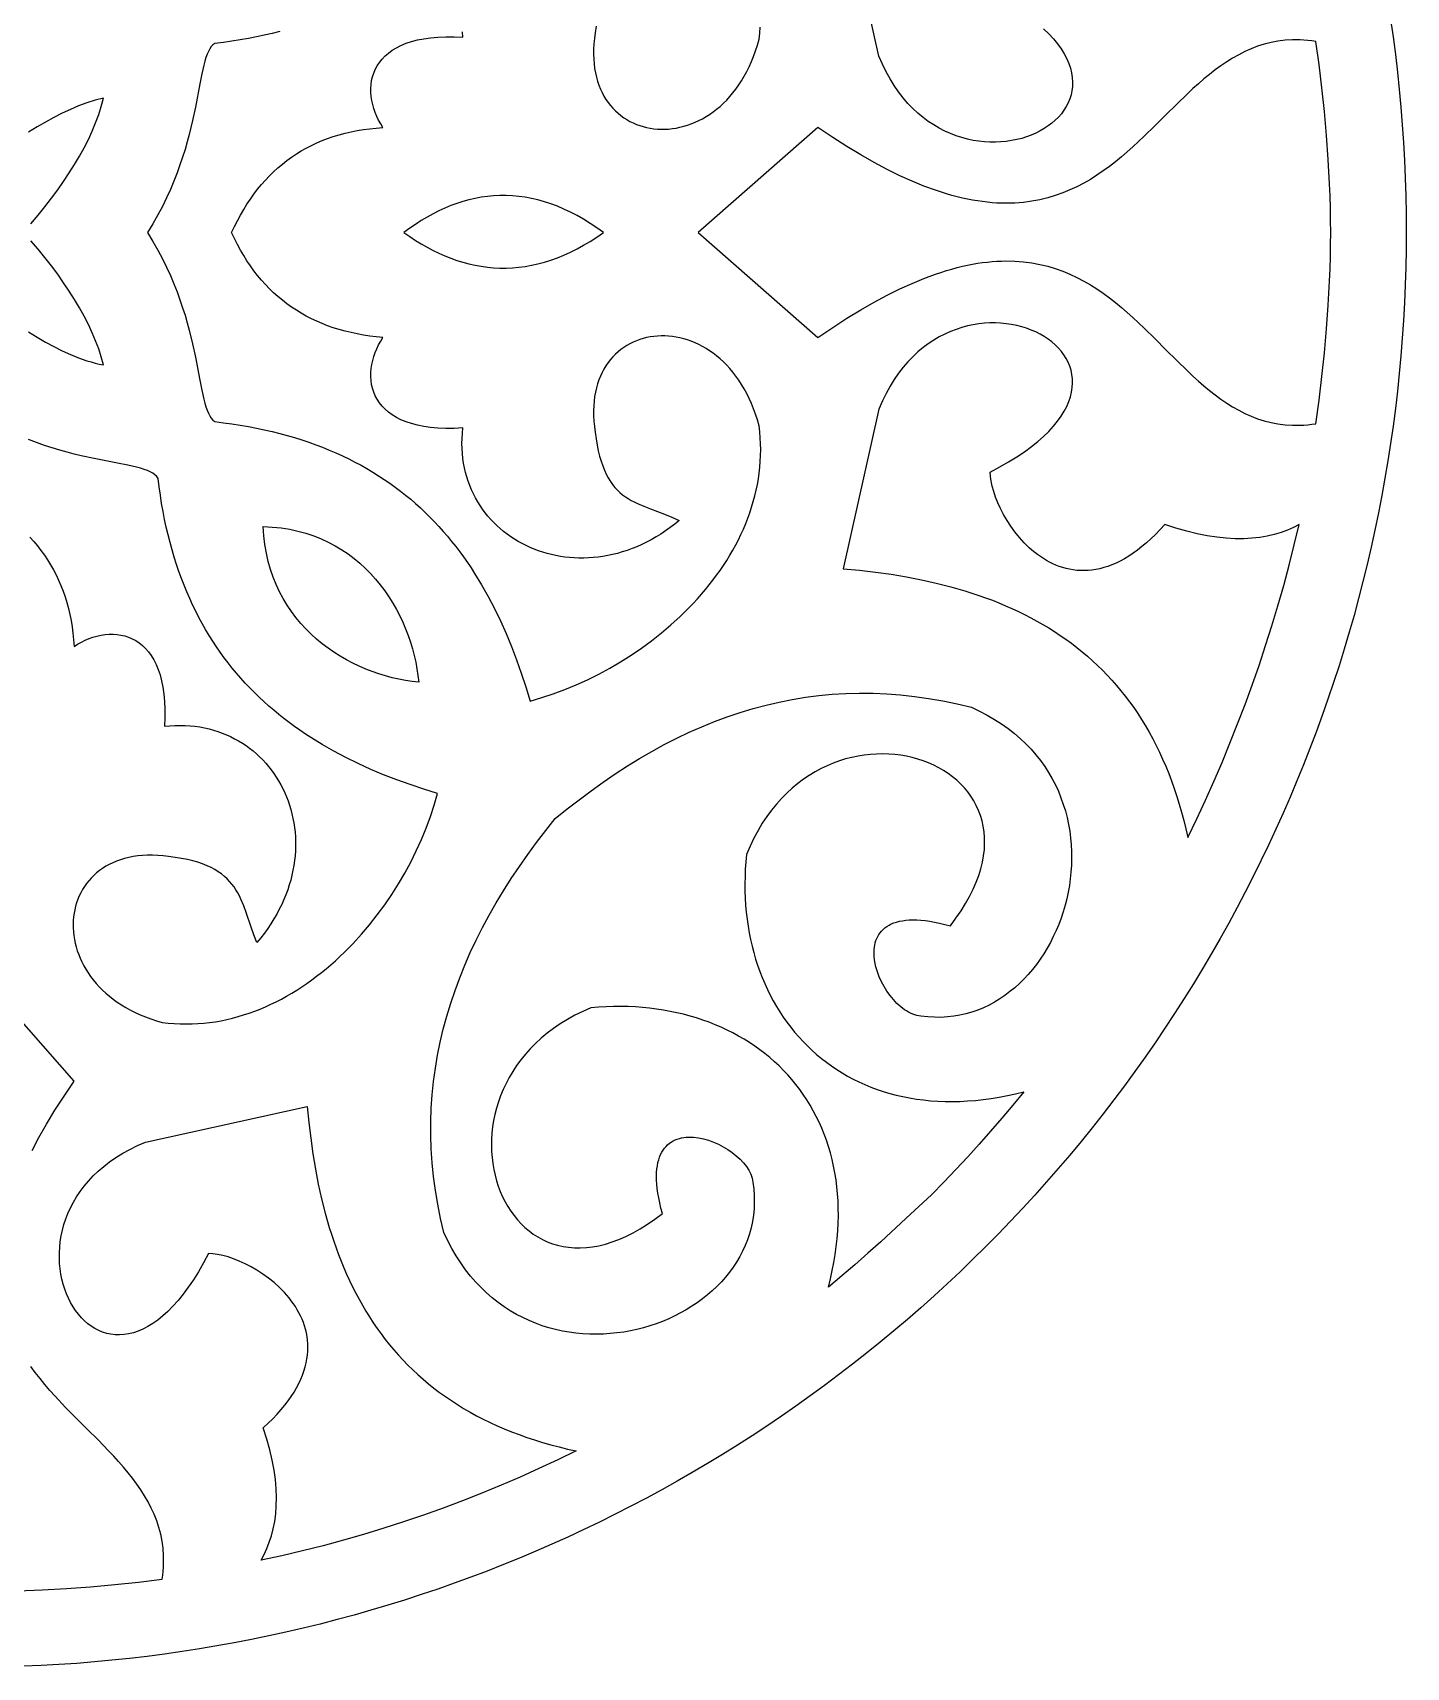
# Model space of a CAD drawing. Extents: x -200 to 200, y -245 to 245.
# Drawn here: x -26.7 to 49.8, y -110.1 to -19 of the extents above; entities that cross this region are included whole.
import ezdxf

# ---------------------------------------------------------------- set-up
doc = ezdxf.new("R2010")
doc.units = 0
doc.layers.add('LAYER_1', color=18, linetype='CONTINUOUS')
doc.layers.add('LAYER_2', color=174, linetype='CONTINUOUS')

msp = doc.modelspace()

# ---------------------------------------------------------------- linework, layer by layer
at = {"layer": 'LAYER_1'}
for points in [[(29.573, -18.768), (29.863, -19.052), (30.122, -19.334), (30.351, -19.614), (30.55, -19.892), (30.721, -20.167), (30.864, -20.439), (30.98, -20.708), (31.069, -20.973), (31.134, -21.233), (31.174, -21.489), (31.19, -21.74), (31.184, -21.985), (31.155, -22.224), (31.105, -22.456), (31.035, -22.682), (30.945, -22.9), (30.836, -23.111), (30.709, -23.313), (30.565, -23.507), (30.405, -23.691), (30.229, -23.867), (30.038, -24.032), (29.833, -24.187), (29.616, -24.332), (29.386, -24.465), (29.144, -24.587), (28.892, -24.696), (28.63, -24.794), (28.359, -24.878), (28.08, -24.949), (27.793, -25.007), (27.499, -25.05), (27.2, -25.079), (26.896, -25.093), (26.588, -25.091), (26.276, -25.074), (25.962, -25.04), (25.646, -24.989), (25.329, -24.922), (25.013, -24.837), (24.697, -24.734), (24.382, -24.612), (24.07, -24.472), (23.761, -24.313), (23.456, -24.134), (23.155, -23.934), (22.861, -23.715), (22.572, -23.474), (22.291, -23.212), (22.019, -22.928), (21.755, -22.622), (21.5, -22.293), (21.256, -21.942), (21.024, -21.566), (20.803, -21.167), (20.596, -20.743), (20.402, -20.295), (18.412, -11.399)], [(-12.974, -18.929), (-13.399, -19.036), (-13.831, -19.136), (-14.27, -19.23), (-14.717, -19.316), (-15.173, -19.396), (-15.635, -19.469), (-16.106, -19.534), (-16.585, -19.593), (-16.689, -19.67), (-16.784, -19.769), (-16.87, -19.89), (-16.948, -20.031), (-17.019, -20.193), (-17.085, -20.374), (-17.146, -20.575), (-17.203, -20.794), (-17.312, -21.286), (-17.421, -21.846), (-17.668, -23.148), (-17.824, -23.882), (-18.014, -24.665), (-18.124, -25.073), (-18.246, -25.491), (-18.38, -25.92), (-18.528, -26.358), (-18.69, -26.804), (-18.869, -27.259), (-19.064, -27.722), (-19.277, -28.191), (-19.509, -28.667), (-19.762, -29.149), (-20.035, -29.636), (-20.331, -30.127), (-20.035, -30.618), (-19.762, -31.105), (-19.509, -31.585), (-19.277, -32.059), (-19.064, -32.525), (-18.869, -32.985), (-18.69, -33.437), (-18.528, -33.88), (-18.38, -34.315), (-18.246, -34.739), (-18.124, -35.155), (-18.014, -35.559), (-17.824, -36.335), (-17.668, -37.062), (-17.421, -38.357), (-17.312, -38.916), (-17.203, -39.411), (-17.146, -39.633), (-17.085, -39.837), (-17.019, -40.023), (-16.948, -40.19), (-16.87, -40.338), (-16.784, -40.466), (-16.689, -40.574), (-16.585, -40.662), (-16.106, -40.72), (-15.635, -40.785), (-15.173, -40.858), (-14.717, -40.937), (-14.27, -41.023), (-13.831, -41.115), (-13.399, -41.215), (-12.974, -41.321), (-12.557, -41.434), (-12.148, -41.553), (-11.746, -41.679), (-11.351, -41.811), (-10.963, -41.949), (-10.582, -42.094), (-10.209, -42.245), (-9.842, -42.403), (-9.482, -42.566), (-9.13, -42.736), (-8.783, -42.912), (-8.444, -43.094), (-8.111, -43.281), (-7.785, -43.475), (-7.465, -43.674), (-7.152, -43.88), (-6.845, -44.091), (-6.544, -44.307), (-6.249, -44.53), (-5.96, -44.758), (-5.678, -44.991), (-5.401, -45.23), (-5.131, -45.474), (-4.866, -45.724), (-4.607, -45.979), (-4.353, -46.239), (-4.105, -46.505), (-3.863, -46.776), (-3.626, -47.051), (-3.395, -47.332), (-3.168, -47.618), (-2.948, -47.909), (-2.732, -48.204), (-2.521, -48.505), (-2.315, -48.81), (-2.115, -49.12), (-1.728, -49.754), (-1.36, -50.406), (-1.01, -51.076), (-0.678, -51.764), (-0.364, -52.468), (-0.065, -53.189), (0.217, -53.926), (0.483, -54.679), (0.735, -55.447), (0.972, -56.23), (1.619, -56.041), (2.264, -55.827), (2.905, -55.588), (3.542, -55.326), (4.172, -55.04), (4.794, -54.731), (5.408, -54.4), (6.011, -54.048), (6.602, -53.675), (7.18, -53.281), (7.743, -52.869), (8.29, -52.437), (8.82, -51.988), (9.331, -51.521), (9.822, -51.038), (10.06, -50.79), (10.292, -50.538), (10.518, -50.282), (10.738, -50.023), (10.952, -49.76), (11.16, -49.493), (11.362, -49.223), (11.556, -48.949), (11.745, -48.672), (11.926, -48.392), (12.1, -48.108), (12.266, -47.821), (12.425, -47.532), (12.577, -47.239), (12.72, -46.944), (12.856, -46.645), (12.984, -46.344), (13.103, -46.041), (13.213, -45.735), (13.315, -45.426), (13.408, -45.115), (13.492, -44.802), (13.567, -44.487), (13.632, -44.169), (13.688, -43.849), (13.734, -43.528), (13.77, -43.205), (13.796, -42.88), (13.812, -42.553), (13.817, -42.224), (13.812, -41.894), (13.795, -41.563), (13.768, -41.23), (13.73, -40.896), (13.638, -40.567), (13.536, -40.25), (13.426, -39.944), (13.307, -39.65), (13.181, -39.367), (13.047, -39.096), (12.905, -38.836), (12.757, -38.587), (12.602, -38.35), (12.441, -38.124), (12.274, -37.909), (12.102, -37.705), (11.925, -37.513), (11.742, -37.331), (11.556, -37.16), (11.365, -37), (11.171, -36.851), (10.974, -36.713), (10.774, -36.586), (10.571, -36.47), (10.366, -36.364), (10.159, -36.269), (9.95, -36.184), (9.741, -36.11), (9.53, -36.047), (9.32, -35.994), (9.109, -35.951), (8.899, -35.919), (8.689, -35.897), (8.481, -35.885), (8.273, -35.883), (8.068, -35.892), (7.865, -35.911), (7.664, -35.94), (7.466, -35.979), (7.271, -36.027), (7.08, -36.086), (6.893, -36.155), (6.71, -36.233), (6.532, -36.321), (6.359, -36.419), (6.192, -36.527), (6.03, -36.644), (5.874, -36.771), (5.724, -36.908), (5.582, -37.053), (5.447, -37.209), (5.319, -37.373), (5.199, -37.547), (5.088, -37.731), (4.985, -37.923), (4.891, -38.125), (4.807, -38.336), (4.732, -38.556), (4.667, -38.785), (4.613, -39.023), (4.57, -39.271), (4.538, -39.527), (4.517, -39.791), (4.509, -40.065), (4.512, -40.347), (4.529, -40.639), (4.558, -40.938), (4.6, -41.247), (4.649, -41.618), (4.706, -41.966), (4.771, -42.29), (4.845, -42.591), (4.927, -42.871), (5.016, -43.132), (5.113, -43.372), (5.217, -43.595), (5.328, -43.801), (5.446, -43.99), (5.57, -44.165), (5.701, -44.325), (5.838, -44.472), (5.981, -44.608), (6.129, -44.732), (6.283, -44.846), (6.442, -44.952), (6.606, -45.049), (6.774, -45.14), (6.947, -45.225), (7.305, -45.381), (7.678, -45.527), (8.462, -45.818), (8.868, -45.979), (9.282, -46.163), (9.029, -46.371), (8.772, -46.568), (8.513, -46.753), (8.252, -46.927), (7.989, -47.09), (7.724, -47.241), (7.458, -47.382), (7.19, -47.512), (6.921, -47.631), (6.651, -47.739), (6.381, -47.837), (6.11, -47.925), (5.84, -48.002), (5.569, -48.069), (5.298, -48.126), (5.029, -48.173), (4.759, -48.21), (4.491, -48.238), (4.224, -48.256), (3.959, -48.265), (3.695, -48.264), (3.434, -48.254), (3.174, -48.234), (2.917, -48.206), (2.662, -48.169), (2.41, -48.123), (2.161, -48.069), (1.916, -48.006), (1.674, -47.934), (1.436, -47.854), (1.202, -47.766), (0.972, -47.67), (0.747, -47.566), (0.526, -47.454), (0.31, -47.334), (0.099, -47.207), (-0.106, -47.072), (-0.306, -46.93), (-0.5, -46.781), (-0.687, -46.624), (-0.869, -46.46), (-1.044, -46.289), (-1.212, -46.112), (-1.373, -45.928), (-1.527, -45.737), (-1.674, -45.54), (-1.812, -45.336), (-1.943, -45.126), (-2.066, -44.91), (-2.181, -44.688), (-2.286, -44.46), (-2.383, -44.227), (-2.471, -43.987), (-2.55, -43.742), (-2.619, -43.492), (-2.678, -43.236), (-2.727, -42.975), (-2.766, -42.709), (-2.795, -42.439), (-2.813, -42.163), (-2.82, -41.882), (-2.816, -41.597), (-2.8, -41.307), (-2.773, -41.013), (-3.264, -41.036), (-3.726, -41.038), (-4.161, -41.02), (-4.568, -40.984), (-4.949, -40.93), (-5.304, -40.859), (-5.633, -40.773), (-5.938, -40.671), (-6.218, -40.555), (-6.474, -40.426), (-6.707, -40.284), (-6.918, -40.13), (-7.106, -39.966), (-7.272, -39.792), (-7.418, -39.609), (-7.543, -39.418), (-7.649, -39.22), (-7.735, -39.015), (-7.802, -38.805), (-7.851, -38.591), (-7.882, -38.373), (-7.897, -38.152), (-7.894, -37.929), (-7.876, -37.704), (-7.842, -37.48), (-7.794, -37.257), (-7.731, -37.035), (-7.654, -36.815), (-7.564, -36.599), (-7.462, -36.387), (-7.347, -36.18), (-7.221, -35.98), (-7.591, -35.942), (-7.954, -35.896), (-8.31, -35.841), (-8.659, -35.776), (-9.001, -35.703), (-9.336, -35.62), (-9.665, -35.528), (-9.987, -35.427), (-10.302, -35.317), (-10.609, -35.198), (-10.911, -35.069), (-11.205, -34.93), (-11.492, -34.783), (-11.773, -34.626), (-12.046, -34.459), (-12.313, -34.283), (-12.573, -34.097), (-12.826, -33.901), (-13.073, -33.696), (-13.312, -33.481), (-13.544, -33.256), (-13.77, -33.022), (-13.989, -32.777), (-14.201, -32.523), (-14.406, -32.259), (-14.604, -31.985), (-14.795, -31.7), (-14.98, -31.406), (-15.157, -31.102), (-15.328, -30.787), (-15.492, -30.462), (-15.649, -30.127), (-15.492, -29.792), (-15.328, -29.466), (-15.157, -29.15), (-14.98, -28.844), (-14.795, -28.547), (-14.604, -28.26), (-14.406, -27.983), (-14.201, -27.715), (-13.989, -27.457), (-13.77, -27.209), (-13.544, -26.971), (-13.312, -26.743), (-13.073, -26.524), (-12.826, -26.316), (-12.573, -26.117), (-12.313, -25.928), (-12.046, -25.749), (-11.773, -25.581), (-11.492, -25.422), (-11.205, -25.273), (-10.911, -25.134), (-10.609, -25.005), (-10.302, -24.886), (-9.987, -24.778), (-9.665, -24.679), (-9.336, -24.591), (-9.001, -24.513), (-8.659, -24.445), (-8.31, -24.387), (-7.954, -24.339), (-7.591, -24.302), (-7.221, -24.275), (-7.347, -24.074), (-7.462, -23.867), (-7.564, -23.655), (-7.654, -23.439), (-7.731, -23.22), (-7.794, -22.998), (-7.842, -22.774), (-7.876, -22.55), (-7.894, -22.326), (-7.897, -22.103), (-7.882, -21.882), (-7.851, -21.664), (-7.802, -21.449), (-7.735, -21.239), (-7.649, -21.035), (-7.543, -20.837), (-7.418, -20.646), (-7.272, -20.463), (-7.106, -20.289), (-6.918, -20.125), (-6.707, -19.971), (-6.474, -19.829), (-6.218, -19.7), (-5.938, -19.584), (-5.633, -19.482), (-5.304, -19.395), (-4.949, -19.325), (-4.568, -19.271), (-4.161, -19.235), (-3.726, -19.217), (-3.264, -19.219), (-2.773, -19.242), (-2.8, -18.948)], [(4.649, -18.636), (4.6, -19.007), (4.558, -19.316), (4.529, -19.616), (4.512, -19.907), (4.509, -20.189), (4.517, -20.463), (4.538, -20.728), (4.57, -20.984), (4.613, -21.231), (4.667, -21.469), (4.732, -21.698), (4.807, -21.918), (4.891, -22.129), (4.985, -22.331), (5.088, -22.524), (5.199, -22.707), (5.319, -22.881), (5.447, -23.046), (5.582, -23.201), (5.724, -23.347), (5.874, -23.484), (6.03, -23.611), (6.192, -23.728), (6.359, -23.835), (6.532, -23.933), (6.71, -24.022), (6.893, -24.1), (7.08, -24.169), (7.271, -24.227), (7.466, -24.276), (7.664, -24.315), (7.865, -24.344), (8.068, -24.363), (8.273, -24.371), (8.481, -24.37), (8.689, -24.358), (8.899, -24.336), (9.109, -24.304), (9.32, -24.261), (9.53, -24.208), (9.741, -24.145), (9.95, -24.071), (10.159, -23.986), (10.366, -23.891), (10.571, -23.785), (10.774, -23.669), (10.974, -23.541), (11.171, -23.403), (11.365, -23.255), (11.556, -23.095), (11.742, -22.924), (11.925, -22.742), (12.102, -22.55), (12.274, -22.346), (12.441, -22.131), (12.602, -21.905), (12.757, -21.668), (12.905, -21.419), (13.047, -21.159), (13.181, -20.888), (13.307, -20.605), (13.426, -20.311), (13.536, -20.005), (13.638, -19.688), (13.73, -19.359), (13.768, -19.025), (13.795, -18.692)], [(-26.827, -29.646), (-26.431, -29.167), (-26.051, -28.69), (-25.686, -28.216), (-25.338, -27.744), (-25.007, -27.274), (-24.693, -26.805), (-24.399, -26.338), (-24.123, -25.872), (-23.867, -25.408), (-23.632, -24.944), (-23.419, -24.482), (-23.227, -24.02), (-23.057, -23.558), (-22.912, -23.097), (-22.79, -22.636), (-23.25, -22.758), (-23.711, -22.904), (-24.173, -23.073), (-24.635, -23.265), (-25.097, -23.479), (-25.561, -23.714), (-26.025, -23.97), (-26.491, -24.246), (-26.958, -24.54)], [(-26.958, -35.656), (-26.491, -35.951), (-26.025, -36.226), (-25.561, -36.481), (-25.097, -36.714), (-24.635, -36.924), (-24.173, -37.109), (-23.711, -37.268), (-23.481, -37.337), (-23.25, -37.399), (-23.02, -37.454), (-22.79, -37.502), (-22.912, -37.06), (-23.057, -36.613), (-23.227, -36.162), (-23.419, -35.707), (-23.632, -35.249), (-23.867, -34.788), (-24.123, -34.324), (-24.399, -33.858), (-24.693, -33.391), (-25.007, -32.923), (-25.338, -32.455), (-25.686, -31.987), (-26.051, -31.52), (-26.431, -31.054), (-26.827, -30.589)], [(-26.896, -47.096), (-26.677, -47.335), (-26.469, -47.582), (-26.27, -47.835), (-26.081, -48.095), (-25.902, -48.361), (-25.733, -48.635), (-25.575, -48.916), (-25.426, -49.203), (-25.287, -49.497), (-25.158, -49.798), (-25.039, -50.106), (-24.931, -50.421), (-24.832, -50.743), (-24.744, -51.071), (-24.666, -51.406), (-24.598, -51.749), (-24.54, -52.098), (-24.492, -52.454), (-24.455, -52.816), (-24.428, -53.186), (-24.227, -53.06), (-24.02, -52.945), (-23.808, -52.843), (-23.592, -52.753), (-23.373, -52.676), (-23.151, -52.614), (-22.927, -52.565), (-22.703, -52.531), (-22.479, -52.513), (-22.256, -52.511), (-22.035, -52.525), (-21.817, -52.556), (-21.602, -52.606), (-21.392, -52.673), (-21.188, -52.759), (-20.99, -52.864), (-20.798, -52.989), (-20.616, -53.135), (-20.442, -53.302), (-20.277, -53.49), (-20.124, -53.701), (-19.982, -53.934), (-19.853, -54.19), (-19.737, -54.47), (-19.635, -54.774), (-19.548, -55.104), (-19.478, -55.459), (-19.424, -55.839), (-19.388, -56.247), (-19.37, -56.681), (-19.372, -57.143), (-19.395, -57.634), (-19.1, -57.607), (-18.81, -57.591), (-18.525, -57.587), (-18.244, -57.593), (-17.967, -57.61), (-17.695, -57.638), (-17.428, -57.676), (-17.166, -57.725), (-16.91, -57.783), (-16.658, -57.851), (-16.412, -57.928), (-16.171, -58.014), (-15.936, -58.11), (-15.706, -58.214), (-15.482, -58.327), (-15.265, -58.448), (-15.053, -58.577), (-14.848, -58.714), (-14.649, -58.859), (-14.456, -59.011), (-14.27, -59.17), (-14.091, -59.337), (-13.918, -59.51), (-13.753, -59.689), (-13.594, -59.875), (-13.443, -60.068), (-13.299, -60.266), (-13.162, -60.469), (-13.033, -60.678), (-12.912, -60.892), (-12.799, -61.112), (-12.693, -61.336), (-12.596, -61.564), (-12.506, -61.797), (-12.425, -62.034), (-12.353, -62.275), (-12.289, -62.52), (-12.234, -62.767), (-12.187, -63.019), (-12.15, -63.273), (-12.121, -63.53), (-12.102, -63.789), (-12.091, -64.051), (-12.091, -64.315), (-12.1, -64.58), (-12.118, -64.848), (-12.146, -65.117), (-12.185, -65.387), (-12.233, -65.658), (-12.291, -65.93), (-12.36, -66.202), (-12.439, -66.475), (-12.529, -66.747), (-12.629, -67.02), (-12.74, -67.292), (-12.862, -67.564), (-12.995, -67.835), (-13.139, -68.105), (-13.294, -68.373), (-13.461, -68.64), (-13.639, -68.906), (-13.829, -69.17), (-14.031, -69.431), (-14.244, -69.69), (-14.409, -69.256), (-14.556, -68.831), (-14.832, -68.019), (-14.974, -67.634), (-15.131, -67.266), (-15.217, -67.089), (-15.31, -66.917), (-15.409, -66.75), (-15.517, -66.588), (-15.635, -66.432), (-15.762, -66.281), (-15.901, -66.137), (-16.052, -65.998), (-16.216, -65.866), (-16.394, -65.74), (-16.587, -65.621), (-16.796, -65.509), (-17.022, -65.404), (-17.266, -65.307), (-17.529, -65.217), (-17.811, -65.136), (-18.115, -65.062), (-18.44, -64.996), (-18.788, -64.939), (-19.16, -64.891), (-19.469, -64.854), (-19.768, -64.83), (-20.059, -64.819), (-20.341, -64.82), (-20.614, -64.833), (-20.878, -64.859), (-21.133, -64.895), (-21.379, -64.943), (-21.616, -65.001), (-21.844, -65.07), (-22.063, -65.148), (-22.272, -65.236), (-22.472, -65.334), (-22.663, -65.44), (-22.845, -65.555), (-23.018, -65.678), (-23.181, -65.808), (-23.334, -65.946), (-23.478, -66.092), (-23.613, -66.244), (-23.738, -66.402), (-23.853, -66.566), (-23.959, -66.736), (-24.055, -66.912), (-24.142, -67.092), (-24.218, -67.277), (-24.285, -67.466), (-24.342, -67.658), (-24.389, -67.855), (-24.427, -68.054), (-24.454, -68.256), (-24.471, -68.461), (-24.479, -68.668), (-24.476, -68.876), (-24.463, -69.086), (-24.44, -69.297), (-24.407, -69.508), (-24.363, -69.72), (-24.31, -69.931), (-24.246, -70.142), (-24.171, -70.352), (-24.087, -70.562), (-23.991, -70.769), (-23.886, -70.975), (-23.77, -71.178), (-23.643, -71.379), (-23.505, -71.577), (-23.357, -71.771), (-23.199, -71.962), (-23.03, -72.149), (-22.849, -72.331), (-22.659, -72.509), (-22.457, -72.681), (-22.244, -72.848), (-22.021, -73.009), (-21.786, -73.164), (-21.541, -73.313), (-21.284, -73.454), (-21.017, -73.589), (-20.738, -73.715), (-20.448, -73.834), (-20.147, -73.944), (-19.835, -74.045), (-19.511, -74.138), (-19.177, -74.176), (-18.844, -74.203), (-18.513, -74.219), (-18.183, -74.225), (-17.855, -74.22), (-17.528, -74.204), (-17.203, -74.178), (-16.879, -74.142), (-16.558, -74.096), (-16.238, -74.04), (-15.921, -73.975), (-15.606, -73.9), (-15.292, -73.816), (-14.981, -73.723), (-14.673, -73.621), (-14.367, -73.511), (-14.063, -73.392), (-13.762, -73.264), (-13.464, -73.128), (-13.168, -72.985), (-12.876, -72.833), (-12.586, -72.674), (-12.3, -72.508), (-12.016, -72.334), (-11.736, -72.152), (-11.459, -71.964), (-11.185, -71.77), (-10.915, -71.568), (-10.648, -71.36), (-10.385, -71.146), (-10.125, -70.926), (-9.87, -70.7), (-9.618, -70.468), (-9.37, -70.23), (-8.886, -69.739), (-8.419, -69.228), (-7.97, -68.698), (-7.539, -68.151), (-7.126, -67.587), (-6.733, -67.009), (-6.36, -66.418), (-6.008, -65.815), (-5.677, -65.202), (-5.368, -64.579), (-5.082, -63.949), (-4.819, -63.313), (-4.581, -62.671), (-4.367, -62.026), (-4.178, -61.38), (-4.951, -61.142), (-5.71, -60.889), (-6.455, -60.621), (-7.185, -60.337), (-7.9, -60.037), (-8.6, -59.719), (-9.284, -59.384), (-9.952, -59.031), (-10.602, -58.66), (-11.235, -58.269), (-11.545, -58.067), (-11.85, -57.859), (-12.151, -57.647), (-12.447, -57.429), (-12.738, -57.206), (-13.025, -56.979), (-13.306, -56.745), (-13.583, -56.507), (-13.855, -56.263), (-14.121, -56.013), (-14.383, -55.758), (-14.639, -55.498), (-14.89, -55.232), (-15.136, -54.96), (-15.377, -54.682), (-15.612, -54.399), (-15.841, -54.109), (-16.065, -53.814), (-16.284, -53.512), (-16.497, -53.204), (-16.704, -52.891), (-16.905, -52.571), (-17.101, -52.244), (-17.29, -51.912), (-17.474, -51.573), (-17.651, -51.227), (-17.823, -50.875), (-17.988, -50.516), (-18.147, -50.151), (-18.3, -49.778), (-18.446, -49.399), (-18.586, -49.013), (-18.72, -48.62), (-18.847, -48.221), (-18.968, -47.814), (-19.081, -47.4), (-19.189, -46.978), (-19.289, -46.55), (-19.383, -46.114), (-19.469, -45.671), (-19.549, -45.22), (-19.622, -44.762), (-19.687, -44.296), (-19.746, -43.822), (-19.823, -43.718), (-19.922, -43.623), (-20.043, -43.537), (-20.184, -43.459), (-20.346, -43.388), (-20.527, -43.322), (-20.728, -43.26), (-20.947, -43.202), (-21.439, -43.091), (-21.999, -42.981), (-23.301, -42.725), (-24.035, -42.562), (-24.42, -42.468), (-24.818, -42.365), (-25.226, -42.25), (-25.644, -42.124), (-26.073, -41.984), (-26.511, -41.831), (-26.957, -41.662)], [(-26.767, -81.277), (-26.382, -80.552), (-25.957, -79.805), (-25.491, -79.033), (-24.981, -78.237), (-24.428, -77.416), (-30.28, -70.744)], [(-27.561, -105.814), (-26.204, -105.76), (-24.852, -105.683), (-23.505, -105.584), (-22.165, -105.463), (-20.833, -105.321), (-19.511, -105.156), (-19.482, -104.93), (-19.46, -104.707), (-19.445, -104.488), (-19.437, -104.272), (-19.441, -103.85), (-19.47, -103.439), (-19.524, -103.04), (-19.602, -102.651), (-19.702, -102.273), (-19.824, -101.904), (-19.965, -101.545), (-20.125, -101.193), (-20.303, -100.85), (-20.497, -100.513), (-20.706, -100.183), (-20.93, -99.859), (-21.167, -99.539), (-21.416, -99.225), (-21.675, -98.914), (-21.944, -98.607), (-22.221, -98.303), (-22.505, -98.001), (-23.09, -97.4), (-23.691, -96.801), (-24.296, -96.197), (-24.898, -95.585), (-25.486, -94.959), (-25.772, -94.639), (-26.052, -94.314), (-26.323, -93.983), (-26.586, -93.646), (-26.838, -93.301)]]:
    msp.add_lwpolyline(points, dxfattribs=at)
for points in [[(10.336, -30.127), (17.007, -35.98), (17.828, -35.421), (18.625, -34.906), (19.396, -34.435), (20.144, -34.006), (20.869, -33.617), (21.571, -33.269), (22.25, -32.959), (22.909, -32.686), (23.547, -32.45), (23.858, -32.345), (24.164, -32.248), (24.466, -32.16), (24.762, -32.081), (25.054, -32.009), (25.342, -31.946), (25.624, -31.89), (25.902, -31.842), (26.176, -31.802), (26.446, -31.769), (26.711, -31.744), (26.972, -31.725), (27.229, -31.714), (27.481, -31.709), (27.975, -31.72), (28.454, -31.757), (28.918, -31.818), (29.368, -31.902), (29.805, -32.008), (30.229, -32.135), (30.641, -32.282), (31.042, -32.447), (31.431, -32.63), (31.811, -32.829), (32.181, -33.043), (32.541, -33.271), (32.894, -33.511), (33.238, -33.764), (33.576, -34.026), (33.907, -34.297), (34.232, -34.577), (34.551, -34.863), (35.177, -35.451), (35.789, -36.053), (36.393, -36.658), (36.992, -37.257), (37.593, -37.841), (37.895, -38.125), (38.2, -38.401), (38.507, -38.668), (38.817, -38.926), (39.132, -39.173), (39.451, -39.408), (39.775, -39.63), (40.105, -39.838), (40.442, -40.03), (40.786, -40.205), (41.137, -40.362), (41.497, -40.501), (41.865, -40.619), (42.244, -40.715), (42.632, -40.789), (43.031, -40.839), (43.442, -40.865), (43.651, -40.868), (43.864, -40.864), (44.08, -40.853), (44.3, -40.835), (44.522, -40.811), (44.748, -40.779), (44.918, -39.462), (45.074, -38.143), (45.213, -36.822), (45.334, -35.497), (45.432, -34.166), (45.506, -32.829), (45.532, -32.157), (45.552, -31.483), (45.564, -30.806), (45.568, -30.127), (45.564, -29.447), (45.552, -28.767), (45.532, -28.088), (45.506, -27.41), (45.432, -26.058), (45.334, -24.714), (45.213, -23.381), (45.074, -22.062), (44.918, -20.76), (44.748, -19.476), (44.522, -19.444), (44.3, -19.419), (44.08, -19.402), (43.864, -19.391), (43.442, -19.39), (43.031, -19.414), (42.632, -19.464), (42.244, -19.537), (41.865, -19.633), (41.497, -19.749), (41.137, -19.887), (40.786, -20.043), (40.442, -20.216), (40.105, -20.407), (39.775, -20.613), (39.451, -20.833), (39.132, -21.067), (38.817, -21.312), (38.507, -21.568), (38.2, -21.834), (37.895, -22.109), (37.593, -22.39), (36.992, -22.971), (36.393, -23.566), (35.789, -24.168), (35.177, -24.766), (34.551, -25.351), (34.232, -25.635), (33.907, -25.914), (33.576, -26.184), (33.238, -26.445), (32.894, -26.696), (32.541, -26.935), (32.181, -27.162), (31.811, -27.375), (31.431, -27.574), (31.042, -27.756), (30.641, -27.921), (30.229, -28.068), (29.805, -28.195), (29.368, -28.301), (28.918, -28.386), (28.454, -28.447), (27.975, -28.484), (27.481, -28.496), (27.229, -28.492), (26.972, -28.481), (26.711, -28.463), (26.446, -28.438), (26.176, -28.406), (25.902, -28.367), (25.624, -28.32), (25.342, -28.265), (25.054, -28.203), (24.762, -28.132), (24.466, -28.054), (24.164, -27.967), (23.547, -27.768), (22.909, -27.535), (22.25, -27.265), (21.571, -26.959), (20.869, -26.614), (20.144, -26.229), (19.396, -25.805), (18.625, -25.338), (17.828, -24.828), (17.007, -24.275)], [(-6.051, -30.127), (-5.731, -30.351), (-5.41, -30.563), (-5.087, -30.762), (-4.762, -30.948), (-4.434, -31.121), (-4.105, -31.281), (-3.774, -31.427), (-3.441, -31.559), (-3.106, -31.678), (-2.769, -31.782), (-2.431, -31.873), (-2.09, -31.948), (-1.748, -32.009), (-1.404, -32.056), (-1.058, -32.087), (-0.711, -32.103), (-0.361, -32.103), (-0.01, -32.088), (0.342, -32.057), (0.697, -32.01), (1.052, -31.947), (1.41, -31.867), (1.769, -31.771), (2.13, -31.658), (2.492, -31.528), (2.856, -31.381), (3.221, -31.217), (3.588, -31.035), (3.956, -30.835), (4.326, -30.617), (4.697, -30.381), (5.069, -30.127), (4.697, -29.862), (4.326, -29.617), (3.956, -29.39), (3.588, -29.181), (3.221, -28.992), (2.856, -28.82), (2.492, -28.666), (2.13, -28.531), (1.769, -28.413), (1.41, -28.312), (1.052, -28.229), (0.697, -28.162), (0.342, -28.113), (-0.01, -28.08), (-0.361, -28.064), (-0.711, -28.064), (-1.058, -28.081), (-1.404, -28.113), (-1.748, -28.161), (-2.09, -28.224), (-2.431, -28.303), (-2.769, -28.397), (-3.106, -28.506), (-3.441, -28.629), (-3.774, -28.768), (-4.105, -28.92), (-4.434, -29.087), (-4.762, -29.268), (-5.087, -29.463), (-5.41, -29.671), (-5.731, -29.892)], [(43.812, -46.398), (43.495, -46.565), (43.159, -46.714), (42.803, -46.845), (42.427, -46.957), (42.032, -47.048), (41.616, -47.118), (41.181, -47.164), (40.725, -47.188), (40.248, -47.186), (39.75, -47.159), (39.232, -47.105), (38.693, -47.023), (38.132, -46.912), (37.55, -46.772), (36.946, -46.601), (36.32, -46.398), (36.064, -46.679), (35.809, -46.942), (35.556, -47.187), (35.305, -47.414), (35.056, -47.624), (34.81, -47.817), (34.566, -47.993), (34.324, -48.154), (34.084, -48.298), (33.847, -48.428), (33.613, -48.542), (33.381, -48.642), (33.152, -48.727), (32.926, -48.799), (32.703, -48.857), (32.482, -48.903), (32.264, -48.936), (32.05, -48.956), (31.838, -48.965), (31.63, -48.963), (31.425, -48.949), (31.223, -48.925), (31.024, -48.89), (30.829, -48.846), (30.638, -48.792), (30.45, -48.729), (30.265, -48.657), (30.085, -48.577), (29.908, -48.489), (29.735, -48.394), (29.566, -48.291), (29.4, -48.182), (29.239, -48.067), (29.082, -47.945), (28.929, -47.818), (28.78, -47.686), (28.496, -47.407), (28.229, -47.113), (27.981, -46.805), (27.751, -46.488), (27.54, -46.165), (27.35, -45.838), (27.18, -45.51), (27.031, -45.185), (26.903, -44.867), (26.797, -44.557), (26.714, -44.26), (26.654, -43.977), (26.618, -43.713), (26.606, -43.471), (27.136, -43.19), (27.629, -42.908), (28.086, -42.624), (28.508, -42.34), (28.896, -42.055), (29.251, -41.771), (29.573, -41.486), (29.863, -41.203), (30.122, -40.921), (30.351, -40.641), (30.55, -40.363), (30.721, -40.088), (30.864, -39.816), (30.98, -39.547), (31.069, -39.282), (31.134, -39.021), (31.174, -38.766), (31.19, -38.515), (31.184, -38.27), (31.155, -38.031), (31.105, -37.799), (31.035, -37.573), (30.945, -37.355), (30.836, -37.144), (30.709, -36.942), (30.565, -36.748), (30.405, -36.563), (30.229, -36.388), (30.038, -36.223), (29.833, -36.067), (29.616, -35.923), (29.386, -35.79), (29.144, -35.668), (28.892, -35.558), (28.63, -35.461), (28.359, -35.377), (28.08, -35.305), (27.793, -35.248), (27.499, -35.205), (27.2, -35.176), (26.896, -35.162), (26.588, -35.164), (26.276, -35.181), (25.962, -35.215), (25.646, -35.265), (25.329, -35.333), (25.013, -35.418), (24.697, -35.521), (24.382, -35.642), (24.07, -35.782), (23.761, -35.942), (23.456, -36.121), (23.155, -36.32), (22.861, -36.54), (22.572, -36.781), (22.291, -37.043), (22.019, -37.327), (21.755, -37.633), (21.5, -37.961), (21.256, -38.313), (21.024, -38.689), (20.803, -39.088), (20.596, -39.511), (20.402, -39.96), (18.412, -48.855), (19.316, -48.941), (20.204, -49.045), (21.077, -49.169), (21.935, -49.312), (22.776, -49.475), (23.6, -49.659), (24.408, -49.865), (24.805, -49.977), (25.197, -50.093), (25.585, -50.216), (25.968, -50.344), (26.347, -50.478), (26.721, -50.619), (27.09, -50.765), (27.455, -50.917), (27.814, -51.075), (28.169, -51.24), (28.518, -51.411), (28.863, -51.588), (29.202, -51.772), (29.536, -51.962), (29.865, -52.159), (30.188, -52.363), (30.507, -52.574), (30.819, -52.791), (31.127, -53.015), (31.428, -53.247), (31.724, -53.485), (32.015, -53.731), (32.299, -53.984), (32.578, -54.244), (32.852, -54.511), (33.119, -54.787), (33.38, -55.069), (33.635, -55.36), (33.884, -55.658), (34.127, -55.963), (34.364, -56.277), (34.595, -56.599), (34.819, -56.929), (35.037, -57.266), (35.248, -57.612), (35.453, -57.967), (35.652, -58.329), (35.844, -58.7), (36.029, -59.08), (36.207, -59.468), (36.379, -59.865), (36.544, -60.27), (36.701, -60.684), (36.852, -61.108), (36.996, -61.54), (37.133, -61.981), (37.263, -62.431), (37.385, -62.891), (37.501, -63.36), (37.609, -63.838), (38.106, -62.802), (38.59, -61.758), (39.06, -60.707), (39.516, -59.648), (39.957, -58.581), (40.384, -57.507), (40.796, -56.425), (41.193, -55.337), (41.575, -54.242), (41.942, -53.14), (42.293, -52.031), (42.629, -50.917), (42.949, -49.796), (43.253, -48.669), (43.54, -47.536)], [(-5.232, -55.176), (-5.596, -55.136), (-5.963, -55.081), (-6.333, -55.012), (-6.704, -54.929), (-7.075, -54.831), (-7.446, -54.718), (-7.815, -54.59), (-8.182, -54.448), (-8.546, -54.291), (-8.905, -54.12), (-9.26, -53.933), (-9.608, -53.732), (-9.95, -53.515), (-10.283, -53.284), (-10.608, -53.038), (-10.923, -52.776), (-11.228, -52.5), (-11.521, -52.208), (-11.801, -51.902), (-12.068, -51.58), (-12.321, -51.243), (-12.558, -50.89), (-12.78, -50.522), (-12.984, -50.139), (-13.17, -49.74), (-13.338, -49.326), (-13.485, -48.897), (-13.612, -48.451), (-13.717, -47.991), (-13.8, -47.514), (-13.859, -47.022), (-13.893, -46.514), (-13.637, -46.523), (-13.385, -46.538), (-13.137, -46.56), (-12.893, -46.588), (-12.417, -46.663), (-11.956, -46.761), (-11.511, -46.883), (-11.081, -47.026), (-10.667, -47.19), (-10.268, -47.374), (-9.885, -47.576), (-9.517, -47.797), (-9.165, -48.034), (-8.828, -48.288), (-8.506, -48.556), (-8.199, -48.838), (-7.908, -49.133), (-7.631, -49.44), (-7.37, -49.759), (-7.124, -50.087), (-6.892, -50.424), (-6.676, -50.769), (-6.475, -51.121), (-6.288, -51.479), (-6.117, -51.842), (-5.96, -52.21), (-5.818, -52.58), (-5.69, -52.952), (-5.578, -53.326), (-5.479, -53.7), (-5.396, -54.073), (-5.327, -54.444), (-5.272, -54.812)], [(8.346, -84.789), (8.265, -84.483), (8.195, -84.191), (8.138, -83.911), (8.091, -83.645), (8.057, -83.391), (8.032, -83.149), (8.019, -82.92), (8.015, -82.702), (8.021, -82.497), (8.037, -82.303), (8.062, -82.121), (8.095, -81.949), (8.137, -81.789), (8.187, -81.639), (8.244, -81.5), (8.309, -81.371), (8.381, -81.252), (8.46, -81.143), (8.545, -81.044), (8.636, -80.954), (8.733, -80.874), (8.835, -80.802), (8.942, -80.739), (9.054, -80.685), (9.17, -80.639), (9.289, -80.601), (9.413, -80.571), (9.54, -80.548), (9.669, -80.534), (9.801, -80.526), (9.936, -80.525), (10.072, -80.532), (10.349, -80.564), (10.63, -80.621), (10.911, -80.7), (11.19, -80.801), (11.464, -80.922), (11.731, -81.06), (11.987, -81.214), (12.23, -81.382), (12.458, -81.563), (12.667, -81.755), (12.855, -81.955), (13.019, -82.163), (13.156, -82.377), (13.214, -82.485), (13.263, -82.594), (13.305, -82.704), (13.339, -82.814), (13.364, -82.924), (13.379, -83.034), (13.428, -83.415), (13.456, -83.791), (13.462, -84.161), (13.447, -84.525), (13.412, -84.882), (13.357, -85.233), (13.284, -85.578), (13.192, -85.915), (13.082, -86.245), (12.955, -86.567), (12.811, -86.882), (12.65, -87.188), (12.475, -87.486), (12.284, -87.776), (12.078, -88.057), (11.859, -88.328), (11.627, -88.591), (11.381, -88.844), (11.124, -89.087), (10.855, -89.32), (10.574, -89.543), (10.284, -89.755), (9.983, -89.956), (9.673, -90.147), (9.355, -90.326), (9.028, -90.493), (8.693, -90.649), (8.352, -90.792), (8.004, -90.924), (7.65, -91.043), (7.29, -91.149), (6.926, -91.242), (6.558, -91.321), (6.186, -91.388), (5.811, -91.44), (5.434, -91.478), (5.055, -91.503), (4.674, -91.512), (4.292, -91.507), (3.911, -91.487), (3.53, -91.451), (3.149, -91.4), (2.77, -91.333), (2.393, -91.25), (2.019, -91.151), (1.648, -91.035), (1.281, -90.903), (0.919, -90.753), (0.561, -90.587), (0.208, -90.402), (-0.138, -90.2), (-0.478, -89.98), (-0.81, -89.742), (-1.135, -89.485), (-1.451, -89.209), (-1.758, -88.915), (-2.056, -88.601), (-2.344, -88.267), (-2.621, -87.914), (-2.887, -87.541), (-3.141, -87.147), (-3.383, -86.733), (-3.612, -86.299), (-3.827, -85.843), (-4.011, -85.055), (-4.168, -84.272), (-4.298, -83.494), (-4.401, -82.721), (-4.478, -81.952), (-4.529, -81.187), (-4.554, -80.428), (-4.553, -79.672), (-4.528, -78.921), (-4.477, -78.175), (-4.402, -77.433), (-4.302, -76.695), (-4.179, -75.962), (-4.031, -75.233), (-3.86, -74.508), (-3.666, -73.787), (-3.449, -73.07), (-3.209, -72.358), (-2.947, -71.649), (-2.662, -70.944), (-2.356, -70.244), (-2.028, -69.547), (-1.679, -68.854), (-1.309, -68.165), (-0.918, -67.48), (-0.506, -66.798), (-0.075, -66.12), (0.377, -65.446), (0.848, -64.775), (1.338, -64.108), (1.848, -63.445), (2.376, -62.784), (3.036, -62.245), (3.7, -61.726), (4.367, -61.226), (5.038, -60.746), (5.712, -60.287), (6.391, -59.848), (7.073, -59.43), (7.759, -59.033), (8.448, -58.658), (9.142, -58.304), (9.84, -57.973), (10.542, -57.663), (11.249, -57.376), (11.959, -57.112), (12.674, -56.871), (13.393, -56.654), (14.117, -56.46), (14.845, -56.29), (15.578, -56.144), (16.316, -56.023), (17.058, -55.927), (17.805, -55.855), (18.557, -55.809), (19.314, -55.789), (20.076, -55.794), (20.842, -55.826), (21.614, -55.884), (22.391, -55.969), (23.174, -56.08), (23.961, -56.219), (24.754, -56.386), (25.553, -56.58), (26.003, -56.79), (26.433, -57.014), (26.842, -57.251), (27.23, -57.5), (27.599, -57.762), (27.947, -58.034), (28.276, -58.318), (28.586, -58.611), (28.877, -58.915), (29.148, -59.227), (29.402, -59.548), (29.636, -59.877), (29.853, -60.213), (30.052, -60.556), (30.233, -60.906), (30.397, -61.261), (30.544, -61.621), (30.674, -61.986), (30.787, -62.354), (30.884, -62.726), (30.965, -63.101), (31.03, -63.478), (31.08, -63.857), (31.114, -64.237), (31.133, -64.617), (31.137, -64.997), (31.126, -65.377), (31.102, -65.756), (31.063, -66.132), (31.01, -66.507), (30.943, -66.879), (30.864, -67.247), (30.771, -67.611), (30.665, -67.97), (30.546, -68.325), (30.416, -68.673), (30.273, -69.016), (30.118, -69.351), (29.952, -69.679), (29.774, -69.999), (29.585, -70.31), (29.385, -70.613), (29.175, -70.905), (28.954, -71.187), (28.723, -71.458), (28.482, -71.718), (28.232, -71.966), (27.972, -72.201), (27.703, -72.423), (27.425, -72.632), (27.139, -72.826), (26.844, -73.005), (26.541, -73.169), (26.23, -73.316), (25.912, -73.447), (25.586, -73.561), (25.253, -73.658), (24.913, -73.735), (24.567, -73.795), (24.214, -73.834), (23.855, -73.854), (23.49, -73.853), (23.119, -73.831), (22.743, -73.787), (22.628, -73.771), (22.513, -73.747), (22.398, -73.713), (22.283, -73.671), (22.169, -73.621), (22.057, -73.564), (21.945, -73.499), (21.834, -73.427), (21.618, -73.263), (21.41, -73.075), (21.211, -72.866), (21.024, -72.638), (20.85, -72.395), (20.69, -72.139), (20.547, -71.872), (20.423, -71.598), (20.318, -71.319), (20.234, -71.038), (20.174, -70.757), (20.139, -70.48), (20.131, -70.344), (20.131, -70.209), (20.137, -70.077), (20.151, -69.948), (20.172, -69.821), (20.201, -69.697), (20.238, -69.577), (20.284, -69.462), (20.337, -69.35), (20.399, -69.243), (20.47, -69.141), (20.551, -69.044), (20.64, -68.953), (20.739, -68.868), (20.847, -68.789), (20.966, -68.717), (21.094, -68.652), (21.233, -68.594), (21.383, -68.545), (21.543, -68.503), (21.714, -68.469), (21.896, -68.444), (22.09, -68.429), (22.295, -68.423), (22.513, -68.426), (22.742, -68.44), (22.983, -68.464), (23.237, -68.499), (23.504, -68.545), (23.784, -68.603), (24.076, -68.672), (24.382, -68.753), (24.696, -68.334), (24.979, -67.92), (25.233, -67.513), (25.457, -67.112), (25.653, -66.717), (25.822, -66.33), (25.963, -65.95), (26.079, -65.577), (26.169, -65.212), (26.234, -64.856), (26.275, -64.507), (26.293, -64.167), (26.289, -63.836), (26.262, -63.514), (26.215, -63.201), (26.147, -62.898), (26.06, -62.604), (25.953, -62.321), (25.828, -62.048), (25.686, -61.786), (25.527, -61.535), (25.352, -61.294), (25.161, -61.066), (24.956, -60.849), (24.737, -60.644), (24.505, -60.451), (24.26, -60.271), (24.004, -60.103), (23.736, -59.948), (23.459, -59.807), (23.171, -59.679), (22.875, -59.565), (22.571, -59.466), (22.259, -59.38), (21.941, -59.309), (21.616, -59.253), (21.286, -59.212), (20.952, -59.186), (20.614, -59.176), (20.273, -59.182), (19.929, -59.204), (19.584, -59.242), (19.238, -59.297), (18.891, -59.369), (18.546, -59.459), (18.201, -59.565), (17.858, -59.69), (17.518, -59.832), (17.182, -59.993), (16.849, -60.172), (16.521, -60.37), (16.199, -60.588), (15.883, -60.824), (15.574, -61.08), (15.273, -61.356), (14.98, -61.652), (14.697, -61.968), (14.423, -62.305), (14.16, -62.663), (13.908, -63.041), (13.668, -63.442), (13.441, -63.864), (13.228, -64.308), (13.028, -64.774), (12.99, -65.189), (12.962, -65.602), (12.945, -66.011), (12.938, -66.417), (12.942, -66.819), (12.956, -67.217), (12.981, -67.612), (13.015, -68.002), (13.06, -68.388), (13.115, -68.77), (13.179, -69.146), (13.254, -69.519), (13.338, -69.886), (13.432, -70.248), (13.535, -70.604), (13.648, -70.956), (13.771, -71.301), (13.902, -71.641), (14.043, -71.975), (14.193, -72.302), (14.352, -72.623), (14.52, -72.938), (14.697, -73.246), (14.882, -73.547), (15.076, -73.841), (15.279, -74.128), (15.491, -74.408), (15.71, -74.68), (15.938, -74.944), (16.175, -75.2), (16.419, -75.449), (16.672, -75.689), (16.932, -75.921), (17.2, -76.144), (17.477, -76.358), (17.76, -76.564), (18.052, -76.76), (18.351, -76.947), (18.657, -77.125), (18.971, -77.293), (19.292, -77.451), (19.621, -77.6), (19.956, -77.738), (20.298, -77.866), (20.647, -77.983), (21.004, -78.09), (21.366, -78.186), (21.736, -78.271), (22.112, -78.345), (22.494, -78.408), (22.883, -78.459), (23.278, -78.499), (23.68, -78.526), (24.087, -78.542), (24.501, -78.545), (24.92, -78.537), (25.345, -78.515), (25.777, -78.481), (26.213, -78.434), (26.656, -78.374), (27.103, -78.301), (27.557, -78.215), (28.015, -78.115), (28.479, -78.001), (27.864, -78.742), (27.246, -79.473), (26.623, -80.196), (25.991, -80.912), (25.349, -81.623), (24.693, -82.33), (24.02, -83.034), (23.328, -83.736), (21.922, -85.051), (20.505, -86.355), (19.788, -87), (19.065, -87.637), (18.334, -88.266), (17.592, -88.886), (17.706, -88.422), (17.807, -87.964), (17.894, -87.511), (17.967, -87.063), (18.028, -86.62), (18.076, -86.184), (18.111, -85.753), (18.133, -85.327), (18.143, -84.908), (18.141, -84.494), (18.127, -84.086), (18.101, -83.685), (18.063, -83.289), (18.013, -82.9), (17.952, -82.518), (17.88, -82.141), (17.796, -81.771), (17.702, -81.408), (17.597, -81.052), (17.481, -80.702), (17.355, -80.359), (17.219, -80.023), (17.072, -79.694), (16.916, -79.372), (16.75, -79.058), (16.574, -78.75), (16.388, -78.45), (16.193, -78.158), (15.99, -77.873), (15.777, -77.596), (15.555, -77.326), (15.325, -77.064), (15.086, -76.81), (14.839, -76.564), (14.584, -76.327), (14.321, -76.097), (14.049, -75.875), (13.771, -75.662), (13.484, -75.457), (13.191, -75.261), (12.89, -75.073), (12.582, -74.894), (12.268, -74.724), (11.946, -74.562), (11.618, -74.41), (11.284, -74.266), (10.944, -74.132), (10.597, -74.006), (10.245, -73.89), (9.887, -73.784), (9.523, -73.686), (9.154, -73.599), (8.78, -73.52), (8.401, -73.452), (8.017, -73.393), (7.628, -73.344), (7.234, -73.305), (6.837, -73.277), (6.434, -73.258), (6.028, -73.249), (5.618, -73.251), (5.204, -73.263), (4.787, -73.286), (4.366, -73.319), (3.905, -73.524), (3.466, -73.742), (3.049, -73.974), (2.653, -74.219), (2.278, -74.476), (1.924, -74.743), (1.591, -75.022), (1.277, -75.309), (0.984, -75.606), (0.711, -75.912), (0.458, -76.224), (0.223, -76.544), (0.008, -76.87), (-0.188, -77.201), (-0.366, -77.536), (-0.526, -77.876), (-0.667, -78.219), (-0.791, -78.565), (-0.897, -78.912), (-0.986, -79.261), (-1.058, -79.61), (-1.113, -79.958), (-1.152, -80.306), (-1.174, -80.652), (-1.181, -80.995), (-1.171, -81.335), (-1.146, -81.671), (-1.106, -82.003), (-1.051, -82.329), (-0.981, -82.649), (-0.897, -82.962), (-0.798, -83.268), (-0.686, -83.565), (-0.56, -83.854), (-0.42, -84.133), (-0.267, -84.401), (-0.101, -84.659), (0.078, -84.904), (0.269, -85.137), (0.472, -85.357), (0.687, -85.563), (0.914, -85.754), (1.152, -85.93), (1.402, -86.09), (1.662, -86.232), (1.933, -86.358), (2.215, -86.465), (2.506, -86.552), (2.808, -86.621), (3.119, -86.668), (3.44, -86.695), (3.77, -86.7), (4.108, -86.682), (4.455, -86.641), (4.811, -86.576), (5.175, -86.486), (5.546, -86.37), (5.925, -86.229), (6.312, -86.06), (6.706, -85.864), (7.106, -85.64), (7.513, -85.386), (7.927, -85.103)], [(-14.011, -104.103), (-13.842, -103.787), (-13.689, -103.455), (-13.552, -103.105), (-13.432, -102.737), (-13.332, -102.35), (-13.253, -101.944), (-13.196, -101.519), (-13.162, -101.074), (-13.152, -100.608), (-13.169, -100.121), (-13.213, -99.613), (-13.286, -99.082), (-13.389, -98.529), (-13.524, -97.953), (-13.691, -97.353), (-13.893, -96.729), (-13.617, -96.472), (-13.359, -96.217), (-13.12, -95.964), (-12.897, -95.713), (-12.692, -95.464), (-12.504, -95.218), (-12.332, -94.974), (-12.175, -94.732), (-12.035, -94.492), (-11.91, -94.255), (-11.799, -94.021), (-11.703, -93.789), (-11.621, -93.56), (-11.553, -93.334), (-11.497, -93.11), (-11.455, -92.89), (-11.425, -92.672), (-11.408, -92.457), (-11.401, -92.246), (-11.407, -92.038), (-11.423, -91.832), (-11.45, -91.631), (-11.486, -91.432), (-11.533, -91.237), (-11.589, -91.045), (-11.654, -90.857), (-11.728, -90.673), (-11.809, -90.492), (-11.899, -90.315), (-11.996, -90.142), (-12.1, -89.973), (-12.211, -89.808), (-12.327, -89.647), (-12.45, -89.49), (-12.712, -89.188), (-12.992, -88.903), (-13.289, -88.637), (-13.597, -88.388), (-13.916, -88.159), (-14.24, -87.948), (-14.568, -87.758), (-14.896, -87.588), (-15.222, -87.438), (-15.541, -87.311), (-15.851, -87.205), (-16.148, -87.122), (-16.431, -87.062), (-16.695, -87.026), (-16.937, -87.013), (-17.218, -87.538), (-17.5, -88.026), (-17.784, -88.479), (-18.068, -88.897), (-18.353, -89.281), (-18.638, -89.632), (-18.922, -89.95), (-19.205, -90.237), (-19.487, -90.493), (-19.767, -90.719), (-20.045, -90.916), (-20.32, -91.085), (-20.592, -91.226), (-20.861, -91.34), (-21.126, -91.429), (-21.387, -91.492), (-21.642, -91.531), (-21.893, -91.547), (-22.138, -91.54), (-22.377, -91.511), (-22.609, -91.461), (-22.835, -91.39), (-23.053, -91.301), (-23.264, -91.192), (-23.466, -91.066), (-23.66, -90.922), (-23.844, -90.763), (-24.02, -90.588), (-24.185, -90.398), (-24.34, -90.195), (-24.485, -89.978), (-24.618, -89.749), (-24.74, -89.509), (-24.849, -89.259), (-24.947, -88.998), (-25.031, -88.729), (-25.102, -88.451), (-25.16, -88.166), (-25.203, -87.874), (-25.232, -87.577), (-25.246, -87.275), (-25.244, -86.968), (-25.227, -86.658), (-25.193, -86.346), (-25.142, -86.032), (-25.075, -85.717), (-24.99, -85.402), (-24.887, -85.088), (-24.766, -84.775), (-24.625, -84.464), (-24.466, -84.157), (-24.287, -83.853), (-24.088, -83.554), (-23.868, -83.261), (-23.627, -82.974), (-23.365, -82.694), (-23.081, -82.422), (-22.775, -82.159), (-22.447, -81.906), (-22.095, -81.663), (-21.72, -81.431), (-21.32, -81.211), (-20.897, -81.004), (-20.449, -80.81), (-11.436, -78.82), (-11.35, -79.713), (-11.247, -80.593), (-11.125, -81.458), (-10.984, -82.309), (-10.823, -83.145), (-10.641, -83.965), (-10.438, -84.769), (-10.214, -85.556), (-10.093, -85.943), (-9.966, -86.325), (-9.834, -86.704), (-9.696, -87.077), (-9.551, -87.446), (-9.401, -87.811), (-9.244, -88.17), (-9.082, -88.525), (-8.912, -88.875), (-8.737, -89.22), (-8.555, -89.56), (-8.366, -89.895), (-8.171, -90.225), (-7.968, -90.55), (-7.759, -90.869), (-7.543, -91.183), (-7.32, -91.492), (-7.09, -91.795), (-6.853, -92.093), (-6.608, -92.385), (-6.356, -92.671), (-6.097, -92.952), (-5.83, -93.227), (-5.555, -93.496), (-5.273, -93.759), (-4.983, -94.016), (-4.685, -94.267), (-4.379, -94.511), (-4.065, -94.75), (-3.743, -94.982), (-3.412, -95.208), (-3.074, -95.428), (-2.727, -95.641), (-2.371, -95.848), (-2.007, -96.048), (-1.634, -96.241), (-1.252, -96.428), (-0.862, -96.607), (-0.463, -96.78), (-0.054, -96.946), (0.363, -97.105), (0.79, -97.257), (1.226, -97.402), (1.671, -97.539), (2.125, -97.669), (2.589, -97.792), (3.063, -97.908), (3.547, -98.016), (2.511, -98.514), (1.467, -98.998), (0.415, -99.467), (-0.645, -99.922), (-1.713, -100.361), (-2.79, -100.785), (-3.875, -101.194), (-4.968, -101.586), (-6.07, -101.962), (-7.179, -102.321), (-8.297, -102.663), (-9.423, -102.987), (-10.558, -103.293), (-11.701, -103.582), (-12.852, -103.852)]]:
    msp.add_lwpolyline(points, close=True, dxfattribs=at)
at = {"layer": 'LAYER_2'}
msp.add_lwpolyline([(-30.222, 49.931, -0.414214), (49.778, -30.069, -0.414214), (-30.222, -110.069, -0.414214), (-110.222, -30.069, -0.414214)], format="xyb", close=True, dxfattribs=at)

doc.saveas('drawing.dxf')
